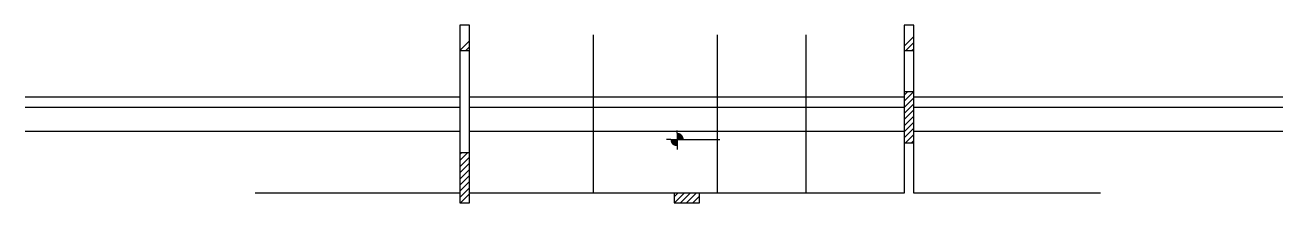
# Model space of a CAD drawing. Header units: metres. Extents: x 3304 to 5778, y 2184 to 2533.
import ezdxf

# ---------------------------------------------------------------- set-up
doc = ezdxf.new("R2010")
doc.units = ezdxf.units.M
for name, color, linetype in [('3', 7, 'Continuous'), ('7', 7, 'Continuous'), ('Painéis', 7, 'Continuous')]:
    doc.layers.add(name, color=color, linetype=linetype)

msp = doc.modelspace()

# ---------------------------------------------------------------- linework, layer by layer
at = {"layer": '3', "color": 7, "lineweight": 25}
for p, q in [((4159.5, 2483.3), (4178.5, 2502.3)), ((5033.5, 2491.8), (5052.5, 2510.8)), ((5036.8, 2483.1), (5052.5, 2498.8)), ((4171.3, 2483.1), (4178.5, 2490.3)), ((5048.8, 2483.1), (5052.5, 2486.8)), ((5033.5, 2383.6), (5051.9, 2402.1)), ((5033.5, 2395.7), (5039.9, 2402.1)), ((5033.5, 2371.6), (5052.5, 2390.6)), ((5033.5, 2359.6), (5052.5, 2378.6)), ((5033.5, 2347.6), (5052.5, 2366.6)), ((5033.5, 2335.6), (5052.5, 2354.6)), ((4586.9, 2320.9), (4586.9, 2326.4)), ((5033.5, 2323.5), (5052.5, 2342.5)), ((5033.5, 2311.5), (5052.5, 2330.5)), ((4574.4, 2308.4), (4566, 2308.4)), ((4574.4, 2308.4), (4599.4, 2308.4)), ((4586.9, 2307.6), (4574.4, 2307.6)), ((4586.9, 2306.8), (4574.5, 2306.8)), ((4586.9, 2306), (4574.6, 2306)), ((4586.9, 2305.2), (4574.8, 2305.2)), ((4586.9, 2304.4), (4575, 2304.4)), ((4586.9, 2303.6), (4575.3, 2303.6)), ((4586.9, 2302.8), (4575.7, 2302.8)), ((4586.9, 2302), (4576.1, 2302)), ((4586.9, 2301.2), (4576.6, 2301.2)), ((4586.9, 2320.9), (4586.9, 2295.9)), ((4586.9, 2320.3), (4590.7, 2320.3)), ((4586.9, 2319.5), (4592.6, 2319.5)), ((4586.9, 2318.7), (4594, 2318.7)), ((4586.9, 2317.9), (4595, 2317.9)), ((4586.9, 2317.1), (4595.9, 2317.1)), ((4586.9, 2316.3), (4596.6, 2316.3)), ((4586.9, 2315.5), (4597.2, 2315.5)), ((4586.9, 2314.7), (4597.7, 2314.7)), ((4586.9, 2313.9), (4598.1, 2313.9)), ((4586.9, 2313.1), (4598.5, 2313.1)), ((4586.9, 2312.3), (4598.8, 2312.3)), ((4586.9, 2311.5), (4599, 2311.5)), ((4586.9, 2310.7), (4599.2, 2310.7)), ((4586.9, 2309.9), (4599.3, 2309.9)), ((4586.9, 2309.2), (4599.4, 2309.2)), ((4599.4, 2308.4), (4670.8, 2308.4)), ((5036.1, 2302.1), (5052.5, 2318.5)), ((5048.1, 2302.1), (5052.5, 2306.5)), ((4159.5, 2267), (4174.6, 2282.1)), ((4159.5, 2279), (4162.6, 2282.1)), ((4586.9, 2300.4), (4577.2, 2300.4)), ((4586.9, 2299.6), (4577.9, 2299.6)), ((4586.9, 2298.8), (4578.8, 2298.8)), ((4586.9, 2298.1), (4579.8, 2298.1)), ((4586.9, 2297.3), (4581.1, 2297.3)), ((4586.9, 2296.5), (4583, 2296.5)), ((4586.9, 2295.9), (4586.9, 2289)), ((4159.5, 2254.9), (4178.5, 2273.9)), ((4159.5, 2242.9), (4178.5, 2261.9)), ((4159.5, 2230.9), (4178.5, 2249.9)), ((4159.5, 2218.9), (4178.5, 2237.9)), ((4159.5, 2206.9), (4178.5, 2225.9)), ((4159.5, 2194.8), (4178.5, 2213.8)), ((4581, 2195.6), (4588.5, 2203.1)), ((4581.5, 2184.1), (4600.5, 2203.1)), ((4593.5, 2184.1), (4612.5, 2203.1)), ((4605.5, 2184.1), (4624.5, 2203.1)), ((4160.8, 2184.1), (4178.5, 2201.8)), ((4617.6, 2184.1), (4631, 2197.5))]:
    msp.add_line(p, q, dxfattribs=at)
for points in [[(4159.5, 2483.1), (4159.5, 2282.1)], [(4178.5, 2282.1), (4178.5, 2483.1)], [(5033.5, 2483.1), (5033.5, 2402.1)], [(5052.5, 2402.1), (5052.5, 2483.1)], [(5033.5, 2302.1), (5033.5, 2203.1)], [(5052.5, 2203.1), (5052.5, 2302.1)], [(4159.5, 2203.1), (3757, 2203.1)], [(4581, 2203.1), (4178.5, 2203.1)], [(5033.5, 2203.1), (4631, 2203.1)], [(5420, 2203.1), (5052.5, 2203.1)]]:
    msp.add_lwpolyline(points, dxfattribs=at)
at = {"layer": '7', "color": 7, "lineweight": 25}
for points in [[(4159.5, 2483.1), (4178.5, 2483.1), (4178.5, 2533.1), (4159.5, 2533.1), (4159.5, 2483.1)], [(5033.5, 2483.1), (5052.5, 2483.1), (5052.5, 2533.1), (5033.5, 2533.1), (5033.5, 2483.1)], [(5033.5, 2302.1), (5052.5, 2302.1), (5052.5, 2402.1), (5033.5, 2402.1), (5033.5, 2302.1)], [(4159.5, 2184.1), (4178.5, 2184.1), (4178.5, 2282.1), (4159.5, 2282.1), (4159.5, 2184.1)], [(4581, 2184.1), (4631, 2184.1), (4631, 2203.1), (4581, 2203.1), (4581, 2184.1)]]:
    msp.add_lwpolyline(points, dxfattribs=at)
at = {"layer": 'Painéis', "color": 7, "lineweight": 25}
for p, q in [((4422.5, 2203.1), (4422.5, 2514.1)), ((4666.5, 2203.1), (4666.5, 2514.1)), ((4840.5, 2203.1), (4840.5, 2514.1)), ((3304.5, 2392.1), (4159.5, 2392.1)), ((4178.5, 2392.1), (5033.5, 2392.1)), ((5052.5, 2392.1), (5778.5, 2392.1)), ((3304.5, 2372.1), (4159.5, 2372.1)), ((4178.5, 2372.1), (5033.5, 2372.1)), ((5052.5, 2372.1), (5778.5, 2372.1)), ((3304.5, 2325.1), (4159.5, 2325.1)), ((4178.5, 2325.1), (5033.5, 2325.1)), ((5052.5, 2325.1), (5778.5, 2325.1))]:
    msp.add_line(p, q, dxfattribs=at)

doc.saveas('drawing.dxf')
